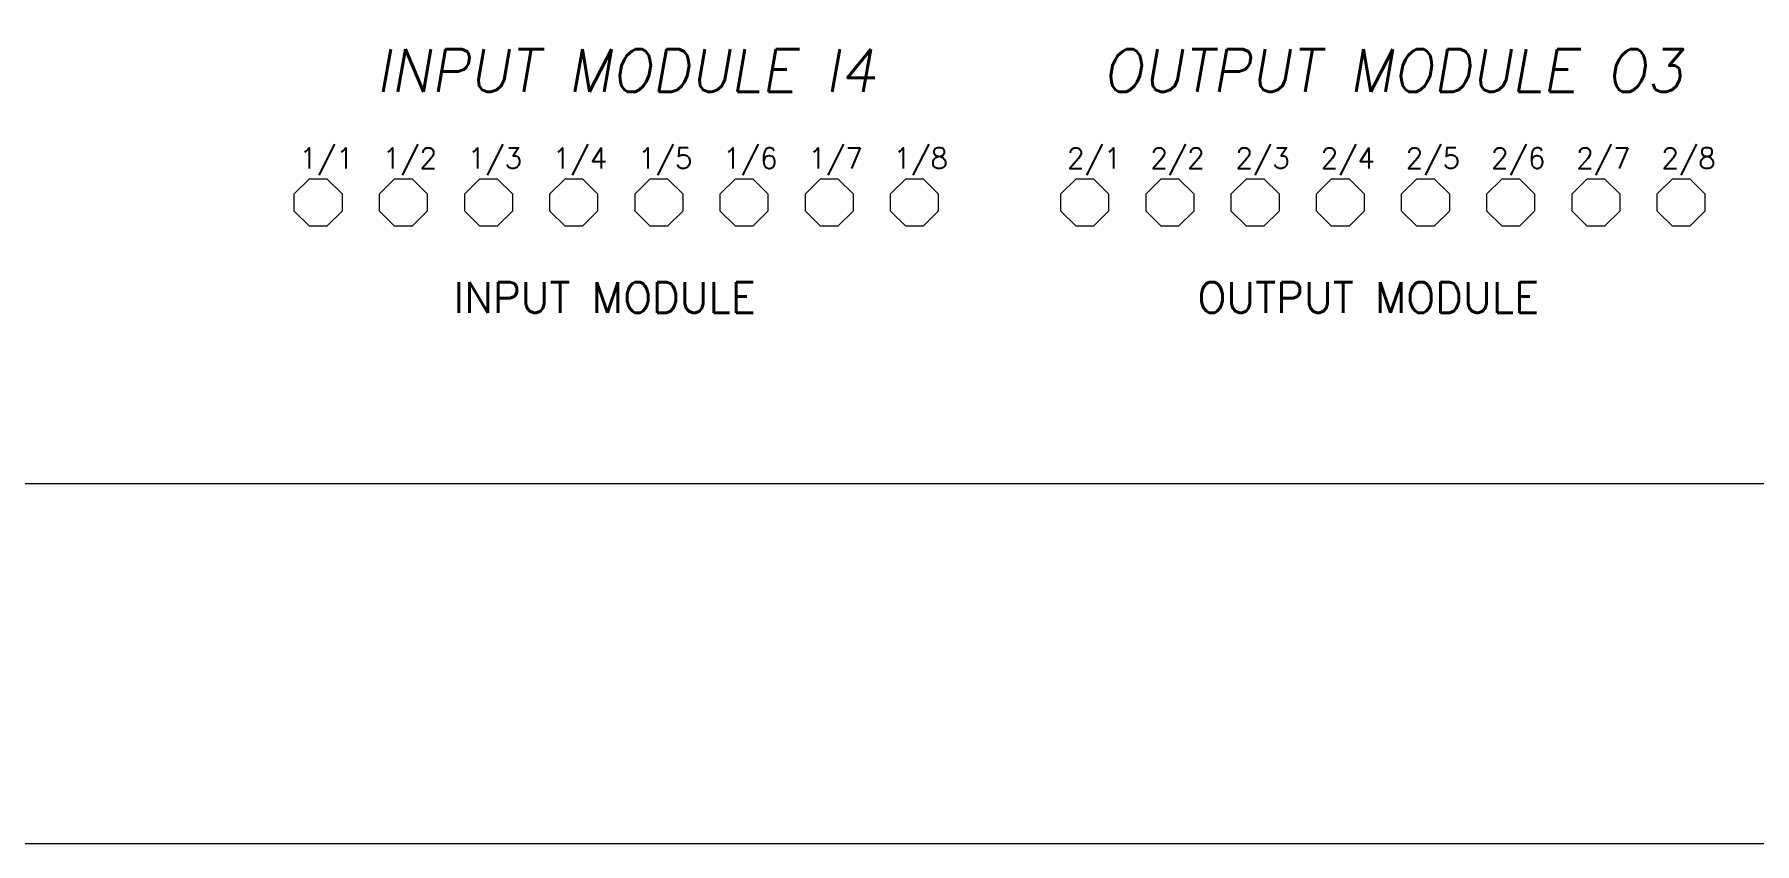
# Model space of a CAD drawing. Extents: x -2993 to 3661, y -4147 to -1441.
# Drawn here: x -729.9 to -628.9, y -1851.7 to -1804.2 of the extents above; entities that cross this region are included whole.
import ezdxf
from ezdxf.enums import TextEntityAlignment as Align

# ---------------------------------------------------------------- set-up
doc = ezdxf.new("R2010")
doc.units = 0
doc.header["$LTSCALE"] = 0.1
doc.header["$MEASUREMENT"] = 0
doc.layers.get('0').update_dxf_attribs({"linetype": 'CONTINUOUS'})
for name, color, linetype in [('21', 7, 'CONTINUOUS'), ('MONTAGEPLAAT', 230, 'CONTINUOUS'), ('MOTMODULE', 7, 'CONTINUOUS')]:
    doc.layers.add(name, color=color, linetype=linetype)
doc.styles.get("Standard").update_dxf_attribs({"font": 'simplex.shx'})

msp = doc.modelspace()

# ---------------------------------------------------------------- linework, layer by layer
at = {"color": 7, "lineweight": 13}
msp.add_lwpolyline([(-847.8, -1851.73), (-399.9, -1851.73), (-399.9, -1649.62), (-847.8, -1649.62)], close=True, dxfattribs=at)
at = {"layer": '21', "color": 7, "lineweight": 13}
for p, q in [((-714.6, -1813.57), (-713.71, -1812.68)), ((-713.71, -1812.68), (-712.69, -1812.68)), ((-712.69, -1812.68), (-711.8, -1813.57)), ((-709.6, -1813.57), (-708.71, -1812.68)), ((-708.71, -1812.68), (-707.69, -1812.68)), ((-707.69, -1812.68), (-706.8, -1813.57)), ((-704.6, -1813.57), (-703.71, -1812.68)), ((-703.71, -1812.68), (-702.69, -1812.68)), ((-702.69, -1812.68), (-701.8, -1813.57)), ((-699.6, -1813.57), (-698.71, -1812.68)), ((-698.71, -1812.68), (-697.69, -1812.68)), ((-697.69, -1812.68), (-696.8, -1813.57)), ((-694.6, -1813.57), (-693.71, -1812.68)), ((-693.71, -1812.68), (-692.69, -1812.68)), ((-692.69, -1812.68), (-691.8, -1813.57)), ((-689.6, -1813.57), (-688.71, -1812.68)), ((-688.71, -1812.68), (-687.69, -1812.68)), ((-687.69, -1812.68), (-686.8, -1813.57)), ((-684.6, -1813.57), (-683.71, -1812.68)), ((-683.71, -1812.68), (-682.69, -1812.68)), ((-682.69, -1812.68), (-681.8, -1813.57)), ((-679.6, -1813.57), (-678.71, -1812.68)), ((-678.71, -1812.68), (-677.69, -1812.68)), ((-677.69, -1812.68), (-676.8, -1813.57)), ((-669.6, -1813.57), (-668.71, -1812.68)), ((-668.71, -1812.68), (-667.69, -1812.68)), ((-667.69, -1812.68), (-666.8, -1813.57)), ((-664.6, -1813.57), (-663.71, -1812.68)), ((-663.71, -1812.68), (-662.69, -1812.68)), ((-662.69, -1812.68), (-661.8, -1813.57)), ((-659.6, -1813.57), (-658.71, -1812.68)), ((-658.71, -1812.68), (-657.69, -1812.68)), ((-657.69, -1812.68), (-656.8, -1813.57)), ((-654.6, -1813.57), (-653.71, -1812.68)), ((-653.71, -1812.68), (-652.69, -1812.68)), ((-652.69, -1812.68), (-651.8, -1813.57)), ((-649.6, -1813.57), (-648.71, -1812.68)), ((-648.71, -1812.68), (-647.69, -1812.68)), ((-647.69, -1812.68), (-646.8, -1813.57)), ((-644.6, -1813.57), (-643.71, -1812.68)), ((-643.71, -1812.68), (-642.69, -1812.68)), ((-642.69, -1812.68), (-641.8, -1813.57)), ((-639.6, -1813.57), (-638.71, -1812.68)), ((-638.71, -1812.68), (-637.69, -1812.68)), ((-637.69, -1812.68), (-636.8, -1813.57)), ((-634.6, -1813.57), (-633.71, -1812.68)), ((-633.71, -1812.68), (-632.69, -1812.68)), ((-632.69, -1812.68), (-631.8, -1813.57)), ((-714.6, -1814.59), (-714.6, -1813.57)), ((-711.8, -1813.57), (-711.8, -1814.59)), ((-709.6, -1814.59), (-709.6, -1813.57)), ((-706.8, -1813.57), (-706.8, -1814.59)), ((-704.6, -1814.59), (-704.6, -1813.57)), ((-701.8, -1813.57), (-701.8, -1814.59)), ((-699.6, -1814.59), (-699.6, -1813.57)), ((-696.8, -1813.57), (-696.8, -1814.59)), ((-694.6, -1814.59), (-694.6, -1813.57)), ((-691.8, -1813.57), (-691.8, -1814.59)), ((-689.6, -1814.59), (-689.6, -1813.57)), ((-686.8, -1813.57), (-686.8, -1814.59)), ((-684.6, -1814.59), (-684.6, -1813.57)), ((-681.8, -1813.57), (-681.8, -1814.59)), ((-679.6, -1814.59), (-679.6, -1813.57)), ((-676.8, -1813.57), (-676.8, -1814.59)), ((-669.6, -1814.59), (-669.6, -1813.57)), ((-666.8, -1813.57), (-666.8, -1814.59)), ((-664.6, -1814.59), (-664.6, -1813.57)), ((-661.8, -1813.57), (-661.8, -1814.59)), ((-659.6, -1814.59), (-659.6, -1813.57)), ((-656.8, -1813.57), (-656.8, -1814.59)), ((-654.6, -1814.59), (-654.6, -1813.57)), ((-651.8, -1813.57), (-651.8, -1814.59)), ((-649.6, -1814.59), (-649.6, -1813.57)), ((-646.8, -1813.57), (-646.8, -1814.59)), ((-644.6, -1814.59), (-644.6, -1813.57)), ((-641.8, -1813.57), (-641.8, -1814.59)), ((-639.6, -1814.59), (-639.6, -1813.57)), ((-636.8, -1813.57), (-636.8, -1814.59)), ((-634.6, -1814.59), (-634.6, -1813.57)), ((-631.8, -1813.57), (-631.8, -1814.59)), ((-713.71, -1815.47), (-714.6, -1814.59)), ((-712.69, -1815.47), (-713.71, -1815.47)), ((-711.8, -1814.59), (-712.69, -1815.47)), ((-708.71, -1815.47), (-709.6, -1814.59)), ((-707.69, -1815.47), (-708.71, -1815.47)), ((-706.8, -1814.59), (-707.69, -1815.47)), ((-703.71, -1815.47), (-704.6, -1814.59)), ((-702.69, -1815.47), (-703.71, -1815.47)), ((-701.8, -1814.59), (-702.69, -1815.47)), ((-698.71, -1815.47), (-699.6, -1814.59)), ((-697.69, -1815.47), (-698.71, -1815.47)), ((-696.8, -1814.59), (-697.69, -1815.47)), ((-693.71, -1815.47), (-694.6, -1814.59)), ((-692.69, -1815.47), (-693.71, -1815.47)), ((-691.8, -1814.59), (-692.69, -1815.47)), ((-688.71, -1815.47), (-689.6, -1814.59)), ((-687.69, -1815.47), (-688.71, -1815.47)), ((-686.8, -1814.59), (-687.69, -1815.47)), ((-683.71, -1815.47), (-684.6, -1814.59)), ((-682.69, -1815.47), (-683.71, -1815.47)), ((-681.8, -1814.59), (-682.69, -1815.47)), ((-678.71, -1815.47), (-679.6, -1814.59)), ((-677.69, -1815.47), (-678.71, -1815.47)), ((-676.8, -1814.59), (-677.69, -1815.47)), ((-668.71, -1815.47), (-669.6, -1814.59)), ((-667.69, -1815.47), (-668.71, -1815.47)), ((-666.8, -1814.59), (-667.69, -1815.47)), ((-663.71, -1815.47), (-664.6, -1814.59)), ((-662.69, -1815.47), (-663.71, -1815.47)), ((-661.8, -1814.59), (-662.69, -1815.47)), ((-658.71, -1815.47), (-659.6, -1814.59)), ((-657.69, -1815.47), (-658.71, -1815.47)), ((-656.8, -1814.59), (-657.69, -1815.47)), ((-653.71, -1815.47), (-654.6, -1814.59)), ((-652.69, -1815.47), (-653.71, -1815.47)), ((-651.8, -1814.59), (-652.69, -1815.47)), ((-648.71, -1815.47), (-649.6, -1814.59)), ((-647.69, -1815.47), (-648.71, -1815.47)), ((-646.8, -1814.59), (-647.69, -1815.47)), ((-643.71, -1815.47), (-644.6, -1814.59)), ((-642.69, -1815.47), (-643.71, -1815.47)), ((-641.8, -1814.59), (-642.69, -1815.47)), ((-638.71, -1815.47), (-639.6, -1814.59)), ((-637.69, -1815.47), (-638.71, -1815.47)), ((-636.8, -1814.59), (-637.69, -1815.47)), ((-633.71, -1815.47), (-634.6, -1814.59)), ((-632.69, -1815.47), (-633.71, -1815.47)), ((-631.8, -1814.59), (-632.69, -1815.47))]:
    msp.add_line(p, q, dxfattribs=at)
at = {"layer": 'MONTAGEPLAAT', "color": 7, "lineweight": 13}
msp.add_line((-816.2, -1830.58), (-425.2, -1830.58), dxfattribs=at)

# ---------------------------------------------------------------- texts
at = {"layer": '21', "color": 7, "lineweight": 13}
for s, height, p in [('1/1', 1.2, (-714.3, -1812.07)), ('1/2', 1.2, (-709.41, -1812.07)), ('1/3', 1.2, (-704.42, -1812.07)), ('1/4', 1.2, (-699.42, -1812.07)), ('1/5', 1.2, (-694.42, -1812.07)), ('1/6', 1.2, (-689.42, -1812.07)), ('1/7', 1.2, (-684.42, -1812.07)), ('1/8', 1.2, (-679.42, -1812.07)), ('2/1', 1.2, (-669.24, -1812.07)), ('2/2', 1.2, (-664.35, -1812.07)), ('2/3', 1.2, (-659.35, -1812.07)), ('2/4', 1.2, (-654.35, -1812.07)), ('2/5', 1.2, (-649.36, -1812.07)), ('2/6', 1.2, (-644.35, -1812.07)), ('2/7', 1.2, (-639.35, -1812.07)), ('2/8', 1.2, (-634.35, -1812.07)), ('INPUT MODULE', 1.8, (-705.25, -1820.55)), ('OUTPUT MODULE', 1.8, (-661.59, -1820.55))]:
    msp.add_text(s, height=height, dxfattribs=at).set_placement(p)
at = {"layer": 'MOTMODULE', "color": 7, "lineweight": 13, "oblique": 10}
for s, p in [('INPUT MODULE I4', (-695.13, -1807.58)), ('OUTPUT MODULE O3', (-650.13, -1807.58))]:
    msp.add_text(s, height=2.5, dxfattribs=at).set_placement(p, align=Align.CENTER)

doc.saveas('drawing.dxf')
